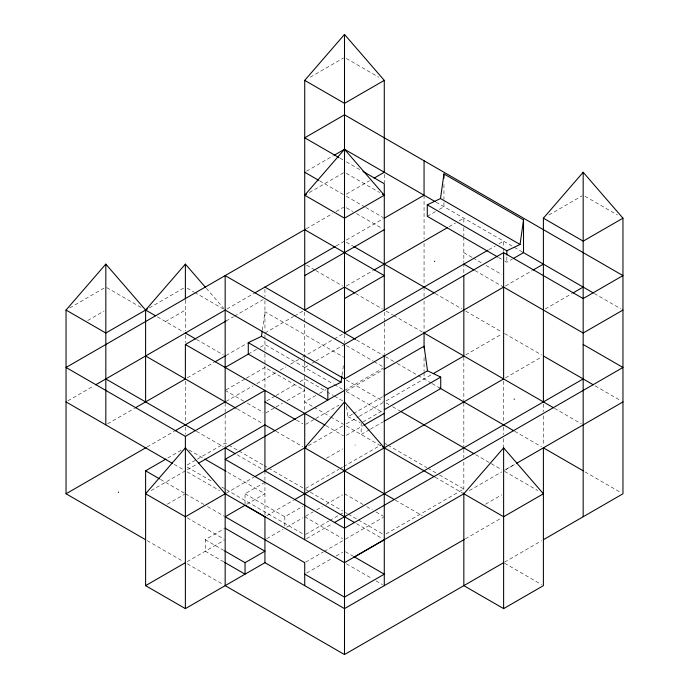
<?xml version="1.0" encoding="UTF-8"?>
<svg xmlns="http://www.w3.org/2000/svg" width="689" height="689" viewBox="0 0 689 689"><rect width="100%" height="100%" fill="white"/><g stroke="black" fill="none" stroke-linecap="round" stroke-linejoin="round"><path stroke-width="0.52" stroke-dasharray="3.44 2.58" d="M262.354 330.195L264.938 311.729L343.578 357.135M342.054 375.1L343.639 363.818M355.059 445.37L355.162 444.896M310.274 77.177L343.578 57.954M69.744 307.914L103.97 288.148M306.571 171.182L333.398 155.697M87.744 320.488L104.013 311.092M309.344 192.541L343.578 172.784M149.306 307.914L184.454 287.623M346.352 194.152L369.476 180.794M306.278 228.774L332.477 213.642M336.111 211.549L343.578 207.234M165.489 321.53L185.384 310.05M67.892 400.852L93.799 385.892M227.008 308.982L253.836 293.497M336.172 245.956L344.5 241.15M346.352 240.082L383.351 218.714M226.087 320.996L233.485 316.725M234.415 316.191L263.095 299.637M427.283 216.32L435.62 211.514M439.324 209.37L443.949 206.7L443.949 200.361M107.673 423.813L134.501 408.327M187.236 377.882L214.064 362.397M226.087 355.446L247.368 343.165M264.938 333.02L293.617 316.458M294.548 315.924L302.867 311.118M346.352 286.013L373.18 270.527M449.039 226.733L455.515 222.995M459.21 220.85L463.835 218.18L463.835 223.4M248.281 354.12L256.609 349.314M260.313 347.17L264.938 344.5L333.398 384.023M226.087 389.896L245.517 378.683M246.438 378.149L264.938 367.47L304.719 390.43L286.219 401.119M147.153 446.954L174.283 431.297M226.095 401.377L253.13 385.771M256.859 383.618L276.444 372.31M280.173 370.157L285.763 366.927M290.422 364.24L298.819 359.391M302.549 357.238L333.398 339.427M334.243 338.936L342.648 334.087M488.82 249.694L495.296 245.956M498.991 243.82L503.616 241.15L503.616 247.411M548.952 214.977L582.248 195.754M304.719 367.47L308.422 365.334M312.126 363.198L314.899 361.596M315.82 361.062L344.5 344.5M167.806 457.996L181.681 449.986M266.789 400.852L275.118 396.046M276.039 395.512L296.391 383.756M300.094 381.62L304.719 378.95L326 391.231M504.994 261.183L506.846 262.251L512.401 259.047M265.868 412.866L275.118 407.526M276.039 406.992L282.516 403.254M187.236 464.963L196.486 459.623M197.407 459.089L225.165 443.07L227.938 444.672M151.149 490.577L186.306 470.286M187.236 469.752L197.407 463.869M315.82 395.512L304.719 401.92L313.047 406.725M319.524 393.376L326 389.629M505.468 286.013L532.313 270.536M344.5 390.43L383.351 368.004M346.352 391.051L383.351 369.683M167.298 504.219L184.48 494.306M305.649 424.346L314.899 419.007M315.82 418.473L338.954 405.123M346.515 406.476L347.954 416.733L352.579 414.055M353.509 413.521L383.11 396.433M226.087 493.246L253.836 477.227M308.422 445.714L343.578 425.414M346.352 423.813L358.375 416.871M359.305 416.337L385.203 401.386M386.133 400.852L431.46 374.678M465.686 354.913L501.764 334.087M545.249 308.982L572.077 293.497M363.017 421.952L383.368 410.205M245.051 504.227L245.051 493.78L264.938 482.3M346.352 435.302L363 425.681M369.485 429.695L361.165 434.501L361.165 423.02M370.415 429.161L383.368 421.685M246.86 504.227L264.938 493.78L226.087 471.354M326.422 458.288L342.691 448.892M223.77 561.88L205.27 551.2L205.27 539.72L224.261 528.756M305.649 488.467L338.954 469.235M339.875 468.701L342.648 467.099M343.578 466.565L380.578 445.206M187.193 561.638L224.261 540.236M266.789 515.682L293.617 500.188M505.468 377.882L541.545 357.048M245.051 493.78L284.833 516.75L302.91 506.312M266.746 538.677L283.024 529.281M286.641 527.188L302.91 517.792M305.649 516.216L313.047 511.944M316.751 509.808L322.297 506.604M326 504.469L342.648 494.848M305.649 534.397L328.774 521.048M329.695 520.514L338.954 515.174M339.875 514.64L342.648 513.038M306.571 538.652L332.477 523.692M305.649 562.146L323.219 552.001M324.149 551.467L342.648 540.787M345.422 539.186L383.351 517.284M306.571 573.102L332.477 558.142M336.172 556.006L342.648 552.268M386.133 533.863L463.835 489.001L437.937 474.041M469.39 490.577L501.764 471.887M504.546 470.286L514.717 464.403L503.616 470.82M485.538 504.219L501.807 494.831M465.394 538.824L501.756 517.827M504.546 562.146L541.545 540.787M347.954 416.733L360.218 422.572M346.352 58.487L378.726 77.177M585.03 196.287L617.404 214.977M436.085 202.161L523.511 252.63M594.28 293.497L621.108 308.982M339.875 158.1L343.578 160.236M346.352 161.837L360.226 169.847M498.517 257.445L504.072 260.649M346.352 173.318L379.656 192.541M463.835 252.63L472.163 257.445M473.093 257.979L482.343 263.319M486.038 265.454L501.764 274.532M319.524 180.794L343.578 194.686M346.352 196.287L364.851 206.967M365.781 207.501L383.351 217.646M474.936 270.527L503.616 287.08M346.352 207.768L352.828 211.506M356.523 213.642L382.429 228.602M346.352 242.218L352.828 245.956M435.164 293.497L461.992 308.982M465.686 311.118L501.764 331.952M504.546 333.554L541.545 354.913M595.201 385.892L621.108 400.852M306.571 265.187L314.899 269.993M315.82 270.527L342.648 286.013M355.602 293.497L382.429 308.982M386.133 311.118L392.609 314.856M393.531 315.39L422.211 331.952M554.499 408.327L581.327 423.813M356.523 339.961L384.591 356.161M385.521 356.704L396.304 362.931M397.234 363.465L431.211 383.075M432.141 383.618L440.719 388.57M514.717 431.297L541.545 446.782M585.03 471.887L621.108 492.713M346.352 345.568L373.18 361.062M374.101 361.596L383.351 366.936M187.236 288.157L193.704 291.895M194.634 292.429L223.314 308.982M346.352 380.018L383.351 401.386M386.133 402.987L388.94 404.607M392.609 406.725L400.128 411.066M475.651 454.671L501.764 469.752M504.546 471.354L537.851 490.577M334.32 384.557L342.648 389.363M346.352 391.498L382.429 412.332M326.922 391.765L333.398 395.512M334.32 396.046L342.648 400.852M384.281 443.07L387.054 444.672M387.976 445.206L426.836 467.633M427.757 468.167L437.007 473.507M106.752 287.614L141.9 307.914M157.359 316.837L183.575 331.977M196.486 339.427L223.314 354.913M313.969 407.259L329.695 416.337M330.625 416.871L343.578 424.346M346.352 425.948L380.578 445.714M435.164 477.227L462.913 493.246M326 425.681L343.578 435.836M296.391 420.075L302.867 423.813M225.165 390.43L243.665 401.119M247.368 403.254L263.095 412.332M237.188 408.861L263.095 423.813M276.039 431.297L302.867 446.782M395.383 500.188L422.211 515.682M504.546 563.214L541.545 584.582M344.5 493.78L363 504.469M366.703 506.604L372.249 509.808M375.953 511.944L383.351 516.216M228.86 445.206L238.11 450.546M239.04 451.08L263.095 464.963M264.016 465.497L267.72 467.633M268.641 468.167L302.867 487.933M305.649 489.534L309.344 491.67M310.274 492.204L342.648 510.902M345.422 512.504L347.273 513.572M348.203 514.106L357.453 519.446M358.375 519.98L383.351 534.397M196.486 431.297L223.314 446.782M237.188 454.792L263.095 469.752M356.523 523.692L382.429 538.652M189.079 449.986L202.962 457.996M304.719 516.75L342.648 538.652M345.422 551.734L352.828 556.006M187.244 467.108L212.419 481.645M221.746 487.028L225.475 489.181M226.405 489.715L302.859 533.854M174.283 464.403L184.454 470.286M187.236 471.887L219.61 490.577M346.352 563.748L372.249 578.708M375.953 580.844L382.429 584.582M160.408 479.363L184.454 493.246M185.384 493.78L203.884 504.469M207.587 506.604L224.235 516.216M187.236 517.818L224.235 539.186M205.27 539.72L223.77 550.399M147.153 540.615L183.515 561.604M187.236 563.748L223.314 584.582M206.321 288.295L223.77 308.439M543.397 404.055L543.397 411.531M543.397 415.803L543.397 445.714M506.846 257.031L506.846 262.251M503.616 248.462L503.616 251.588M503.616 381.086L503.616 422.745M503.616 427.016L503.616 434.501M503.616 438.772L503.616 447.316M463.835 227.577L463.835 235.931M463.835 236.973L463.835 262.208M463.835 263.267L463.835 273.903M463.835 357.057L463.835 400.852M463.835 402.996L463.835 448.143M463.835 449.219L463.835 457.823M463.835 462.121L463.835 492.824M443.949 184.506L443.949 199.302M424.062 195.22L424.062 239.014M424.062 243.286L424.062 284.945M424.062 287.08L424.062 296.701M424.062 300.972L424.062 330.884M424.062 357.582L424.062 371.552M424.062 372.542L424.062 378.95M384.281 174.377L384.281 182.886M384.281 312.186L384.281 321.797M384.281 322.865L384.281 353.845M344.5 334.621L344.5 343.165M304.719 312.177L304.719 355.989M304.719 357.031L304.719 361.329M304.719 362.147L304.719 375.212M304.719 376.28L304.719 411.703M284.833 516.75L284.833 526.146M264.938 289.208L264.938 296.649M264.938 300.654L264.938 330.927M264.938 334.932L264.938 353.009M264.938 353.896L264.938 388.734M264.938 470.82L264.938 480.354M264.938 481.413L264.938 515.338M225.165 402.97L225.165 413.667M225.165 414.735L225.165 447.85M185.384 300.154L185.384 330.901M185.384 335.155L185.384 342.631M185.384 381.086L185.384 422.745M185.384 426.973L185.384 434.277"/><path stroke-width="1.03" d="M248.281 342.64L327.835 388.57L327.835 400.051L248.281 354.12L248.281 342.64L261.484 336.344L262.208 331.22M327.835 388.57L341.046 382.274L341.908 376.125M497.596 256.911L427.283 216.32L427.283 204.84L440.495 198.544L443.949 173.938L523.511 219.869L523.511 252.63L513.322 258.513M427.283 204.84L506.846 250.77L520.057 244.483L523.511 219.869M118.43 492.48L118.534 492.015M434.613 261.631L434.716 261.165M514.175 399.431L514.278 398.965M145.293 539.539L66.041 493.78L66.041 310.05L105.822 264.12L145.603 310.05L155.55 315.795M354.68 292.963L344.5 287.08L304.719 310.05L304.719 80.38L344.5 34.45L384.281 80.38L384.281 172.25L374.101 178.124M205.623 287.485L185.384 264.12L145.603 310.05L145.603 401.92M334.32 155.163L344.5 149.28L384.281 195.22L344.5 218.18L304.719 195.22L344.5 149.28L435.164 201.627M543.397 401.92L543.397 218.18L583.178 172.25L622.959 218.18L622.959 493.78L543.397 539.72M583.178 470.82L543.397 447.85L543.397 585.65L503.616 608.62L463.835 585.65L463.835 493.78L503.616 516.75L543.397 493.78L503.616 447.85L463.835 493.78L344.5 562.68L225.165 493.78L185.384 447.85L145.603 493.78L185.384 516.75L225.165 493.78M384.281 80.38L344.5 103.35L304.719 80.38M304.719 195.22L306.571 194.152M147.455 308.982L105.822 333.02L66.041 310.05M305.339 229.308L66.041 367.47L185.384 436.37L264.938 390.43M95.65 384.824L225.165 310.05L344.5 378.95L503.625 287.089L583.178 333.02L622.959 310.05M254.766 292.963L335.25 246.49M384.281 218.18L424.062 195.22L424.062 160.77M135.423 407.793L185.384 378.95L185.384 344.5L226.087 320.996M304.719 275.6L384.281 229.67M214.985 361.863L225.165 355.98M374.101 269.993L447.187 227.801M225.165 367.47L248.281 354.12M344.5 298.57L384.281 275.6L304.719 229.67M66.041 493.78L146.223 447.497M175.204 430.763L225.165 401.92L225.165 275.6L344.5 344.5L503.616 252.63L583.178 298.57L622.959 275.6L344.5 114.83L304.719 137.8L338.954 157.566M344.5 333.02L487.89 250.228M464.464 539.358L344.5 608.62L264.938 562.68L185.384 608.62L145.603 585.65L145.603 470.82L165.954 459.063M198.337 463.335L264.938 424.88L275.118 430.763M533.226 269.993L543.414 264.128M622.959 218.18L583.178 241.15L543.397 218.18M344.5 390.43L225.165 459.33L344.5 528.23L622.959 367.47L583.178 344.5M384.281 369.149L424.062 346.188L427.516 370.794L440.719 377.09L440.719 388.57L384.29 421.151M384.031 395.899L427.516 370.794M254.766 476.693L306.571 446.782M433.312 373.61L463.835 355.98L463.835 275.6M572.998 292.963L583.178 287.08M384.29 409.671L440.719 377.09M363.93 425.147L384.281 413.4M145.603 585.65L185.384 562.68M294.548 499.654L503.616 378.95L503.616 252.63M224.7 550.933L245.051 562.68L264.938 551.2L225.165 528.23M334.32 522.624L583.178 378.95M516.569 463.335L622.959 401.92M354.68 556.807L384.281 539.72M235.337 453.724L225.165 447.85L225.165 585.65L344.5 654.55L503.616 562.68M440.495 198.544L520.057 244.483M523.046 252.363L593.35 292.963M363 171.449L384.281 183.73L384.281 310.05M382.429 194.152L384.281 195.22M304.719 172.25L318.594 180.26M463.835 264.12L474.015 269.993M353.75 246.49L434.234 292.963M543.397 355.98L593.35 384.824M424.062 333.02L553.577 407.793M264.938 287.08L355.602 339.427M439.789 388.028L513.796 430.763M400.929 411.531L474.015 453.724M261.484 336.344L341.046 382.274M185.384 333.02L195.555 338.893M382.429 446.782L434.234 476.693M185.384 344.5L325.07 425.147M264.938 401.92L295.469 419.541M145.603 355.98L236.267 408.327M394.452 499.654L304.719 447.85L344.5 401.92L384.281 447.85M105.822 378.95L195.555 430.763M354.68 522.624L264.938 470.82L264.938 390.224M204.805 459.063L226.087 471.354M353.75 556.54L384.281 574.17L344.5 597.13L304.719 574.17M66.041 401.92L172.431 463.335M265.403 517.017L245.051 505.27L225.165 516.75L304.719 562.68L304.719 585.65M145.603 470.82L159.478 478.829M224.7 562.413L245.051 574.17L245.051 562.68M344.5 392.119L344.784 394.168M583.178 172.25L583.178 516.75M506.846 250.77L506.846 254.947M503.616 447.85L503.616 608.62M443.949 173.938L443.949 178.158M424.062 331.952L424.062 347.971M384.281 354.913L384.281 585.65M344.5 34.45L344.5 333.554M344.5 344.5L344.5 654.55M304.719 413.4L304.719 539.72M264.938 516.397L264.938 562.68M185.384 264.12L185.384 299.095M185.384 436.37L185.384 608.62M105.822 264.12L105.822 424.88"/></g></svg>
